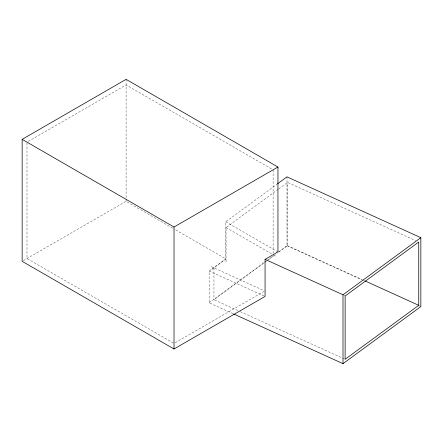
<?xml version="1.0" encoding="UTF-8"?>
<svg xmlns="http://www.w3.org/2000/svg" width="443" height="443" viewBox="0 0 443 443"><rect width="100%" height="100%" fill="white"/><g stroke="black" fill="none" stroke-linecap="round" stroke-linejoin="round"><path stroke-width="0.33" stroke-dasharray="2.21 1.66" d="M233.029 313.677L209.146 302.824L209.146 271.016L225.742 258.845L225.742 221.777L276.964 184.205M226.052 261.813L226.052 227.541L278.138 189.333M278.691 188.928L287.562 182.427L415.595 240.61M211.837 269.444L226.052 259.017L175.018 229.557M209.146 302.824L264.194 262.45M264.748 262.046L266.415 260.822M266.974 260.412L274.2 255.113M278.647 251.845L286.986 245.732L286.986 176.857M237.802 310.537L213.952 299.701L264.139 262.887M264.698 262.483L266.37 261.254M268.602 259.615L275.291 254.708M278.636 252.255L287.562 245.71L287.562 182.427M28.186 141.455L126.089 84.934L271.913 169.126M23.346 260.622L126.089 201.305L174.57 229.297M175.212 342.71L264.194 291.339M287.562 245.71L362.247 279.649M362.872 279.937L364.755 280.79M286.986 245.732L361.776 279.716M418.967 305.703L420.85 306.562M343.873 295.453L345.125 296.024M211.267 266.669L264.161 290.708M209.146 271.016L264.432 296.14M240.316 311.678L341.99 357.883M342.616 358.171L344.499 359.024M225.742 221.777L277.949 251.917M226.052 227.541L271.952 254.044M274.339 255.423L275.529 256.109M173.418 343.054L26.99 258.518L26.99 142.834M273.109 169.819L273.109 253.335M213.952 267.893L213.952 299.701M126.089 79.341L126.089 198.553M126.089 199.239L126.089 201.305"/><path stroke-width="0.66" d="M277.523 183.795L286.986 176.857L420.85 237.686L420.85 306.562L343.009 363.659L233.655 313.965M343.009 363.659L343.009 294.783L420.85 237.686M418.735 305.321L345.125 359.312L345.125 296.024L418.735 242.033L418.735 305.321L365.386 281.078M22.15 139.351L126.089 79.341L277.949 167.022L277.949 251.917L265.064 259.36L265.064 296.428L174.016 348.99L22.15 261.315L22.15 139.351L174.016 227.026L277.949 167.022M265.064 259.36L343.009 294.783M174.016 227.026L174.016 348.99"/></g></svg>
